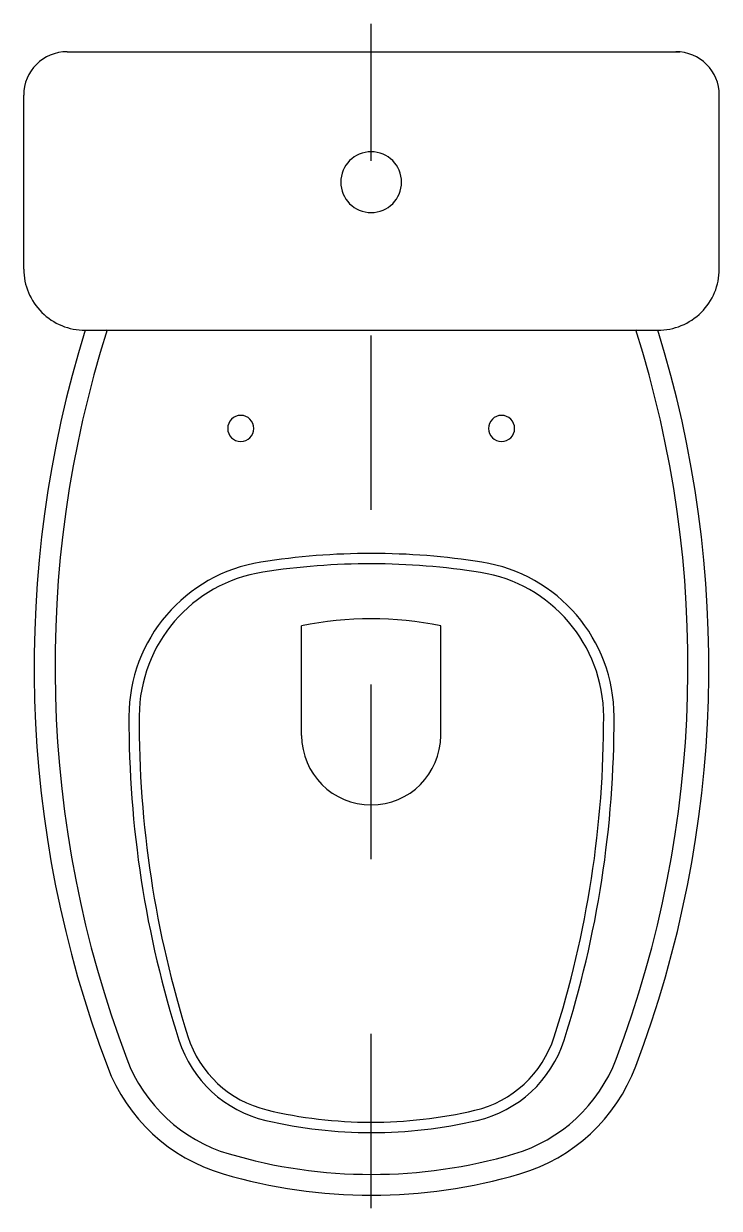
# Model space of a CAD drawing. Extents: x -717.577 to -717.178, y 669.356 to 670.034.
import ezdxf

# ---------------------------------------------------------------- set-up
doc = ezdxf.new("R2010")
doc.units = 0
doc.header["$LTSCALE"] = 0.2
doc.header["$MEASUREMENT"] = 0
doc.linetypes.add('AXES', pattern=[0.54, 0.3, -0.08, 0.08, -0.08])
doc.linetypes.add('CONTINU', pattern=[0])
doc.layers.get('0').update_dxf_attribs({"linetype": 'CONTINUOUS'})
doc.layers.add('DECA_EIXOS', color=5, linetype='AXES')

msp = doc.modelspace()

# ---------------------------------------------------------------- linework, layer by layer
at = {"linetype": 'CONTINU'}
for points in [[(-717.55171, 670.01827, 0.414213), (-717.57662, 669.99337)], [(-717.17814, 669.99337, 0.414212), (-717.20304, 670.01827)], [(-717.37757, 669.96099, 1), (-717.37757, 669.92613)], [(-717.37757, 669.92613, 1), (-717.37757, 669.96099)], [(-717.57662, 669.89375, 0.414214), (-717.54137, 669.85876)], [(-717.21338, 669.85876, 0.414659), (-717.17814, 669.8938)], [(-717.54137, 669.85876, 0.167468), (-717.5287, 669.43703)], [(-717.5288, 669.85888, 0.169025), (-717.51754, 669.44133)], [(-717.23722, 669.44131, 0.169025), (-717.22595, 669.85888)], [(-717.22601, 669.43716, 0.167468), (-717.21338, 669.85876)], [(-717.45229, 669.80997, 1), (-717.45229, 669.79502)], [(-717.45229, 669.79502, 1), (-717.45229, 669.80997)], [(-717.30286, 669.80997, 1), (-717.30286, 669.79502)], [(-717.30286, 669.79502, 1), (-717.30286, 669.80997)], [(-717.31414, 669.7259, 0.078817), (-717.44074, 669.72588)], [(-717.44074, 669.72588, 0.3681), (-717.51635, 669.63756)], [(-717.31495, 669.71997, 0.078817), (-717.43965, 669.72014)], [(-717.2384, 669.63744, 0.368875), (-717.31414, 669.7259)], [(-717.43965, 669.72014, 0.3681), (-717.51045, 669.63791)], [(-717.24438, 669.63755, 0.3681), (-717.31495, 669.71997)], [(-717.33773, 669.68939, 0.101021), (-717.41742, 669.68939)], [(-717.51635, 669.63756, 0.078177), (-717.48769, 669.45213)], [(-717.51045, 669.63791, 0.078177), (-717.48256, 669.45424)], [(-717.27276, 669.45395, 0.078177), (-717.24438, 669.63755)], [(-717.26706, 669.45216, 0.078177), (-717.2384, 669.63744)], [(-717.41742, 669.62667, 0.999991), (-717.33773, 669.62667)], [(-717.48769, 669.45213, 0.263582), (-717.43791, 669.40614)], [(-717.48256, 669.45424, 0.262829), (-717.4374, 669.41217)], [(-717.31821, 669.41196, 0.263583), (-717.27276, 669.45395)], [(-717.31684, 669.40614, 0.263712), (-717.26706, 669.45216)], [(-717.51754, 669.44133, 0.235387), (-717.459, 669.387)], [(-717.29582, 669.38698, 0.235155), (-717.23722, 669.44131)], [(-717.5287, 669.43703, 0.234796), (-717.46237, 669.37553)], [(-717.29238, 669.37553, 0.235181), (-717.22601, 669.43716)], [(-717.4374, 669.41217, 0.116615), (-717.31821, 669.41196)], [(-717.43791, 669.40614, 0.115757), (-717.31684, 669.40614)], [(-717.459, 669.387, 0.144196), (-717.29582, 669.38698)], [(-717.46237, 669.37553, 0.144196), (-717.29238, 669.37553)]]:
    msp.add_lwpolyline(points, format="xyb", dxfattribs=at)
for points in [[(-717.55171, 670.01827), (-717.20076, 670.01827)], [(-717.57662, 669.89375), (-717.57662, 669.99337)], [(-717.17814, 669.8938), (-717.17814, 669.99337)], [(-717.54137, 669.85876), (-717.21338, 669.85876)], [(-717.41742, 669.62667), (-717.41742, 669.68939)], [(-717.33773, 669.62667), (-717.33773, 669.68939)]]:
    msp.add_lwpolyline(points, dxfattribs=at)
at = {"layer": 'DECA_EIXOS'}
msp.add_lwpolyline([(-717.37757, 669.3558), (-717.37757, 670.03433)], dxfattribs=at)

doc.saveas('drawing.dxf')
